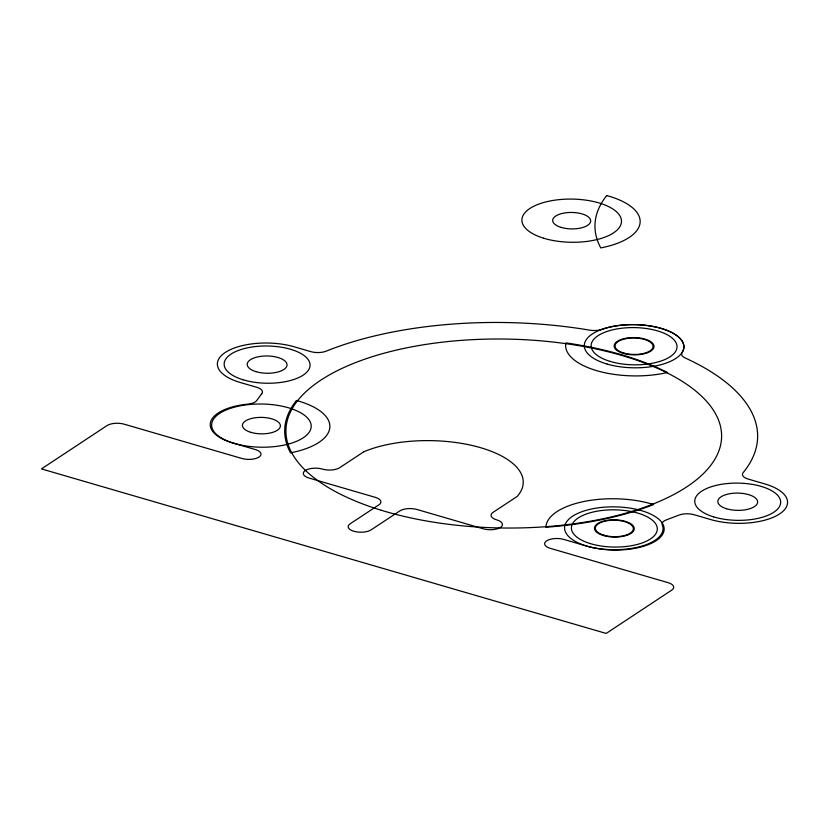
<?xml version="1.0" encoding="UTF-8"?>
<svg xmlns="http://www.w3.org/2000/svg" width="829" height="829" viewBox="0 0 829 829"><rect width="100%" height="100%" fill="white"/><g stroke="black" fill="none" stroke-linecap="round" stroke-linejoin="round"><path stroke-width="1.24" d="M565.699 343.921L565.689 343.983A68.465 29.689 0.8 0 0 597.999 371.04A68.465 29.689 0.8 0 0 667.48 372.511A219.105 95.014 0.8 0 0 565.855 342.905L565.699 343.848M261.757 393.692L256.793 400.448A12.445 5.399 0.8 0 1 247.85 404.127A49.792 21.595 0.8 0 0 210.887 421.132A49.792 21.595 0.8 0 0 233.011 443.038L255.322 449.546A12.445 5.399 0.8 0 1 259.031 457.048A12.445 5.399 0.8 0 1 241.819 458.458L124.215 424.189A12.445 5.399 0.8 0 0 107.003 425.598L41.45 468.903L606.175 633.439L671.728 590.144A12.445 5.399 0.8 0 0 668.019 582.632L550.321 548.352A12.445 5.399 0.8 0 1 546.622 540.84A12.445 5.399 0.8 0 1 563.824 539.43L586.227 545.948A49.792 21.595 0.8 0 0 640.827 546.404A49.792 21.595 0.8 0 0 662.247 524.861A12.456 5.399 0.8 0 1 666.495 519.824L678.775 515.182A12.445 5.399 0.8 0 1 694.122 514.726L710.754 519.576A49.792 21.595 0.8 0 0 779.592 513.928A49.792 21.595 0.8 0 0 764.763 483.898L748.141 479.058A12.445 5.399 0.8 0 1 743.147 472.665A255.197 110.671 0.8 0 0 685.086 357.941A12.445 5.399 0.8 0 1 682.018 352.667A49.792 21.595 0.8 0 0 661.117 328.388A49.792 21.595 0.8 0 0 602.009 329.351A12.466 5.409 0.8 0 1 589.72 330.16A255.197 110.671 0.8 0 0 326.149 351.164A12.456 5.399 0.8 0 1 310.782 351.631L294.16 346.781A49.792 21.595 0.8 0 0 225.322 352.429A49.792 21.595 0.8 0 0 240.151 382.459L256.772 387.298A12.445 5.399 0.8 0 1 261.757 393.692M363.869 451.732L339.693 467.691A12.445 5.399 0.8 0 1 322.481 469.11A12.445 5.399 0.8 0 0 305.279 470.52A12.445 5.399 0.8 0 0 308.979 478.022L375.205 497.317A12.445 5.399 0.8 0 1 378.915 504.83L350.17 523.773A12.445 5.399 0.8 0 0 353.869 531.275A12.445 5.399 0.8 0 0 371.081 529.866L399.827 510.923A12.445 5.399 0.8 0 1 417.039 509.503L483.255 528.798A12.445 5.399 0.8 0 0 500.467 527.389A12.445 5.399 0.8 0 0 496.758 519.887A12.445 5.399 0.8 0 1 493.048 512.374L517.213 496.416A93.366 40.486 0.8 0 0 480.519 447.67A93.366 40.486 0.8 0 0 363.869 451.732M606.828 195.603L606.693 195.561A219.105 95.014 0.8 0 0 600.766 247.902A68.465 29.689 0.8 0 0 639.998 223.457A68.465 29.689 0.8 0 0 608.828 196.162L606.828 195.603M296.554 400.521L296.419 400.49A219.105 95.014 0.8 0 0 290.492 452.831A68.465 29.689 0.8 0 0 329.724 428.386A68.465 29.689 0.8 0 0 298.544 401.091L296.554 400.521M651.76 504.001L651.501 503.918A68.465 29.689 0.8 0 0 582.051 501.908A68.465 29.689 0.8 0 0 545.907 527.244A219.105 95.014 0.8 0 0 653.584 504.55L651.76 504.001M726.515 508.747A19.917 8.642 0.8 0 0 757.571 502.592A19.917 8.642 0.8 0 0 729.043 493.856A19.917 8.642 0.8 0 0 726.515 508.747M603.17 535.461A19.917 8.642 0.8 0 0 634.226 529.306A19.917 8.642 0.8 0 0 605.698 520.571A19.917 8.642 0.8 0 0 603.17 535.461M255.912 371.63A19.917 8.642 0.8 0 0 286.979 365.475A19.917 8.642 0.8 0 0 258.451 356.739A19.917 8.642 0.8 0 0 255.912 371.63M242.97 379.744A42.953 18.621 0.8 0 0 309.942 366.47A42.953 18.621 0.8 0 0 248.431 347.631A42.953 18.621 0.8 0 0 242.97 379.744M713.562 516.861A42.953 18.621 0.8 0 0 780.545 503.586A42.953 18.621 0.8 0 0 719.023 484.747A42.953 18.621 0.8 0 0 713.562 516.861M590.217 543.575A42.953 18.621 0.8 0 0 657.19 530.301A42.953 18.621 0.8 0 0 595.678 511.462A42.953 18.621 0.8 0 0 590.217 543.575M609.926 361.34A42.953 18.621 0.8 0 0 676.899 348.066A42.953 18.621 0.8 0 0 615.387 329.237A42.953 18.621 0.8 0 0 609.926 361.34M381.288 510.27A217.851 94.475 0.8 0 0 721.023 442.914A217.851 94.475 0.8 0 0 408.998 347.372A217.851 94.475 0.8 0 0 381.288 510.27M233.415 443.152A49.792 21.595 0.8 0 0 311.072 427.764A49.792 21.595 0.8 0 0 239.747 405.92A49.792 21.595 0.8 0 0 233.415 443.152M250.741 432.303A18.984 8.228 0.8 0 0 280.347 426.427A18.984 8.228 0.8 0 0 253.156 418.106A18.984 8.228 0.8 0 0 250.741 432.303M622.869 353.237A19.917 8.642 0.8 0 0 653.936 347.071A19.917 8.642 0.8 0 0 625.408 338.336A19.917 8.642 0.8 0 0 622.869 353.237M543.689 238.224A49.792 21.595 0.8 0 0 621.346 222.835A49.792 21.595 0.8 0 0 550.031 200.991A49.792 21.595 0.8 0 0 543.689 238.224M561.015 227.374A18.984 8.228 0.8 0 0 590.621 221.509A18.984 8.228 0.8 0 0 563.43 213.177A18.984 8.228 0.8 0 0 561.015 227.374M586.372 545.99A49.792 21.595 0.8 0 0 664.019 530.601A49.792 21.595 0.8 0 0 592.704 508.757A49.792 21.595 0.8 0 0 586.372 545.99M603.688 535.14A18.984 8.228 0.8 0 0 633.294 529.265A18.984 8.228 0.8 0 0 606.103 520.944A18.984 8.228 0.8 0 0 603.688 535.14M607.087 364.055A49.792 21.595 0.8 0 0 683.801 347.838A49.792 21.595 0.8 0 0 611.315 326.75A49.792 21.595 0.8 0 0 607.087 364.055M623.781 353.019A18.984 8.228 0.8 0 0 653.034 346.833A18.984 8.228 0.8 0 0 625.398 338.792A18.984 8.228 0.8 0 0 623.781 353.019"/></g></svg>
